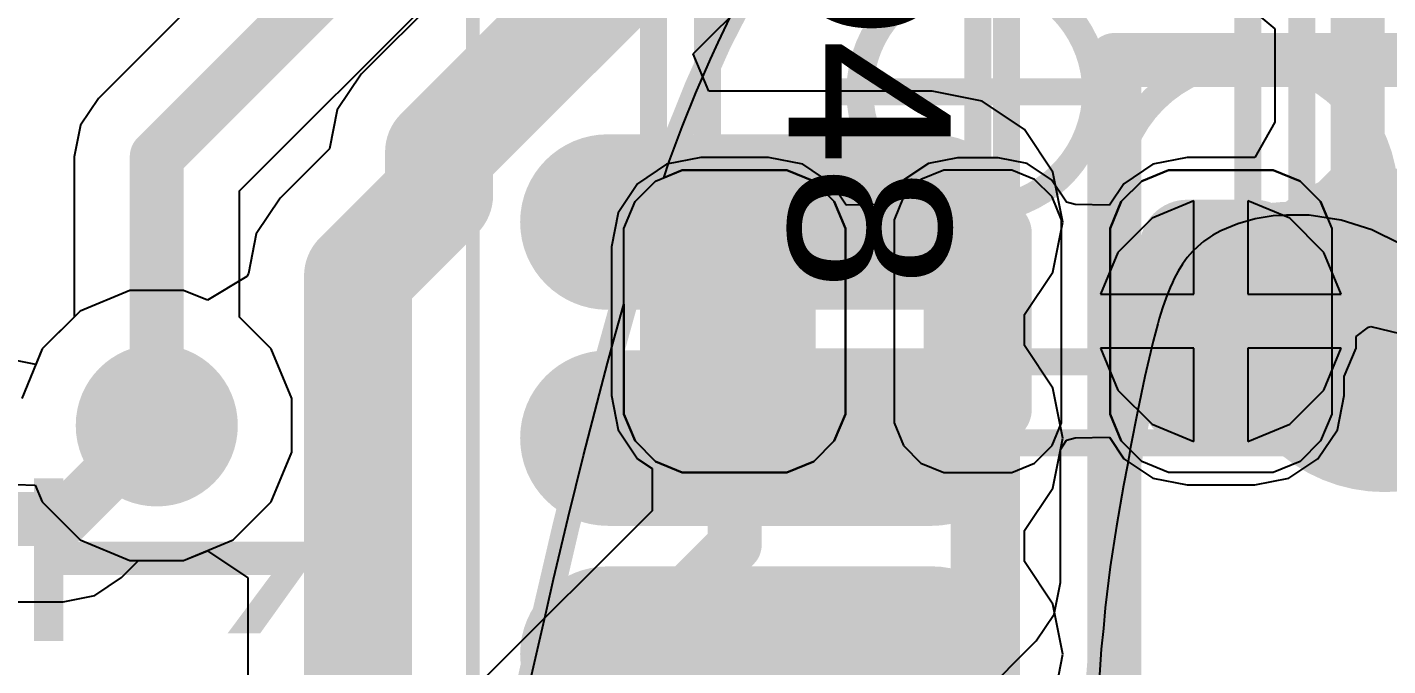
# Model space of a CAD drawing. Header units: inches. Extents: x -52 to 109, y 0 to 35.
# Drawn here: x 58.98 to 64.01, y 14.56 to 16.92 of the extents above; entities that cross this region are included whole.
import ezdxf

# ---------------------------------------------------------------- set-up
doc = ezdxf.new("R2010")
doc.units = ezdxf.units.IN
for name, color, linetype in [('Bottom 3D Body', 216, 'Continuous'), ('Bottom Courtyard', 56, 'Continuous'), ('Bottom Layer', 5, 'Continuous'), ('Bottom Overlay', 54, 'Continuous'), ('Bottom Paste', 16, 'Continuous'), ('Bottom Solder', 6, 'Continuous'), ('Mechanical 1', 6, 'Continuous'), ('Mechanical 4', 56, 'Continuous'), ('Top Component Outline', 56, 'Continuous'), ('Top Courtyard', 56, 'Continuous'), ('Top Layer', 1, 'Continuous'), ('Top Overlay', 2, 'Continuous'), ('Top Paste', 8, 'Continuous'), ('Top Solder', 216, 'Continuous'), ('Via Holes', 16, 'Continuous')]:
    doc.layers.add(name, color=color, linetype=linetype)
doc.styles.add('Arial', font='', dxfattribs={"height": 0.2})
doc.styles.get('Arial').set_extended_font_data('Arial')

# ---------------------------------------------------------------- blocks, each defined once
blk = doc.blocks.new('APA_RGB_LED_2020_374')
at = {"layer": 'Top Layer'}
h = blk.add_hatch(color=1, dxfattribs=at)
edge = h.paths.add_edge_path()
edge.add_arc((-1.125, 1.025), 0.125, 90, 180)
edge.add_line((-1.25, 1.025), (-1.25, 0.775))
edge.add_arc((-1.125, 0.775), 0.125, 180, 270)
edge.add_line((-1.125, 0.65), (-0.575, 0.65))
edge.add_arc((-0.575, 0.775), 0.125, 270, 360)
edge.add_line((-0.45, 0.775), (-0.45, 1.025))
edge.add_arc((-0.575, 1.025), 0.125, 0, 90)
edge.add_line((-0.575, 1.15), (-1.125, 1.15))
h = blk.add_hatch(color=1, dxfattribs=at)
edge = h.paths.add_edge_path()
edge.add_arc((0.575, 1.025), 0.125, 90, 180)
edge.add_line((0.45, 1.025), (0.45, 0.775))
edge.add_arc((0.575, 0.775), 0.125, 180, 270)
edge.add_line((0.575, 0.65), (1.125, 0.65))
edge.add_arc((1.125, 0.775), 0.125, 270, 360)
edge.add_line((1.25, 0.775), (1.25, 1.025))
edge.add_arc((1.125, 1.025), 0.125, 0, 90)
edge.add_line((1.125, 1.15), (0.575, 1.15))
h = blk.add_hatch(color=1, dxfattribs=at)
edge = h.paths.add_edge_path()
edge.add_arc((-1.175, 0.075), 0.075, 90, 180)
edge.add_line((-1.25, 0.075), (-1.25, -0.075))
edge.add_arc((-1.175, -0.075), 0.075, 180, 270)
edge.add_line((-1.175, -0.15), (-0.525, -0.15))
edge.add_arc((-0.525, -0.075), 0.075, 270, 360)
edge.add_line((-0.45, -0.075), (-0.45, 0.075))
edge.add_arc((-0.525, 0.075), 0.075, 0, 90)
edge.add_line((-0.525, 0.15), (-1.175, 0.15))
h = blk.add_hatch(color=1, dxfattribs=at)
edge = h.paths.add_edge_path()
edge.add_arc((0.525, 0.075), 0.075, 90, 180)
edge.add_line((0.45, 0.075), (0.45, -0.075))
edge.add_arc((0.525, -0.075), 0.075, 180, 270)
edge.add_line((0.525, -0.15), (1.175, -0.15))
edge.add_arc((1.175, -0.075), 0.075, 270, 360)
edge.add_line((1.25, -0.075), (1.25, 0.075))
edge.add_arc((1.175, 0.075), 0.075, 0, 90)
edge.add_line((1.175, 0.15), (0.525, 0.15))
blk.add_hatch(color=1, dxfattribs=at).paths.add_polyline_path([(-1.25, -0.65), (-0.45, -0.65), (-0.45, -1.15), (-1.25, -1.15)])
h = blk.add_hatch(color=1, dxfattribs=at)
edge = h.paths.add_edge_path()
edge.add_arc((0.575, -0.775), 0.125, 90, 180)
edge.add_line((0.45, -0.775), (0.45, -1.025))
edge.add_arc((0.575, -1.025), 0.125, 180, 270)
edge.add_line((0.575, -1.15), (1.125, -1.15))
edge.add_arc((1.125, -1.025), 0.125, 270, 360)
edge.add_line((1.25, -1.025), (1.25, -0.775))
edge.add_arc((1.125, -0.775), 0.125, 0, 90)
edge.add_line((1.125, -0.65), (0.575, -0.65))
at = {"layer": 'Top Paste'}
h = blk.add_hatch(color=8, dxfattribs=at)
edge = h.paths.add_edge_path()
edge.add_arc((-1.125, 1.025), 0.125, 90, 180)
edge.add_line((-1.25, 1.025), (-1.25, 0.775))
edge.add_arc((-1.125, 0.775), 0.125, 180, 270)
edge.add_line((-1.125, 0.65), (-0.575, 0.65))
edge.add_arc((-0.575, 0.775), 0.125, 270, 360)
edge.add_line((-0.45, 0.775), (-0.45, 1.025))
edge.add_arc((-0.575, 1.025), 0.125, 0, 90)
edge.add_line((-0.575, 1.15), (-1.125, 1.15))
h = blk.add_hatch(color=8, dxfattribs=at)
edge = h.paths.add_edge_path()
edge.add_arc((0.575, 1.025), 0.125, 90, 180)
edge.add_line((0.45, 1.025), (0.45, 0.775))
edge.add_arc((0.575, 0.775), 0.125, 180, 270)
edge.add_line((0.575, 0.65), (1.125, 0.65))
edge.add_arc((1.125, 0.775), 0.125, 270, 360)
edge.add_line((1.25, 0.775), (1.25, 1.025))
edge.add_arc((1.125, 1.025), 0.125, 0, 90)
edge.add_line((1.125, 1.15), (0.575, 1.15))
h = blk.add_hatch(color=8, dxfattribs=at)
edge = h.paths.add_edge_path()
edge.add_arc((-1.175, 0.075), 0.075, 90, 180)
edge.add_line((-1.25, 0.075), (-1.25, -0.075))
edge.add_arc((-1.175, -0.075), 0.075, 180, 270)
edge.add_line((-1.175, -0.15), (-0.525, -0.15))
edge.add_arc((-0.525, -0.075), 0.075, 270, 360)
edge.add_line((-0.45, -0.075), (-0.45, 0.075))
edge.add_arc((-0.525, 0.075), 0.075, 0, 90)
edge.add_line((-0.525, 0.15), (-1.175, 0.15))
h = blk.add_hatch(color=8, dxfattribs=at)
edge = h.paths.add_edge_path()
edge.add_arc((0.525, 0.075), 0.075, 90, 180)
edge.add_line((0.45, 0.075), (0.45, -0.075))
edge.add_arc((0.525, -0.075), 0.075, 180, 270)
edge.add_line((0.525, -0.15), (1.175, -0.15))
edge.add_arc((1.175, -0.075), 0.075, 270, 360)
edge.add_line((1.25, -0.075), (1.25, 0.075))
edge.add_arc((1.175, 0.075), 0.075, 0, 90)
edge.add_line((1.175, 0.15), (0.525, 0.15))
blk.add_hatch(color=8, dxfattribs=at).paths.add_polyline_path([(-1.25, -0.65), (-0.45, -0.65), (-0.45, -1.15), (-1.25, -1.15)])
h = blk.add_hatch(color=8, dxfattribs=at)
edge = h.paths.add_edge_path()
edge.add_arc((0.575, -0.775), 0.125, 90, 180)
edge.add_line((0.45, -0.775), (0.45, -1.025))
edge.add_arc((0.575, -1.025), 0.125, 180, 270)
edge.add_line((0.575, -1.15), (1.125, -1.15))
edge.add_arc((1.125, -1.025), 0.125, 270, 360)
edge.add_line((1.25, -1.025), (1.25, -0.775))
edge.add_arc((1.125, -0.775), 0.125, 0, 90)
edge.add_line((1.125, -0.65), (0.575, -0.65))
at = {"layer": 'Top Solder'}
h = blk.add_hatch(color=216, dxfattribs=at)
edge = h.paths.add_edge_path()
edge.add_arc((-1.125, 1.025), 0.175, 90, 180)
edge.add_line((-1.3, 1.025), (-1.3, 0.775))
edge.add_arc((-1.125, 0.775), 0.175, 180, 270)
edge.add_line((-1.125, 0.6), (-0.575, 0.6))
edge.add_arc((-0.575, 0.775), 0.175, 270, 360)
edge.add_line((-0.4, 0.775), (-0.4, 1.025))
edge.add_arc((-0.575, 1.025), 0.175, 0, 90)
edge.add_line((-0.575, 1.2), (-1.125, 1.2))
h = blk.add_hatch(color=216, dxfattribs=at)
edge = h.paths.add_edge_path()
edge.add_arc((0.575, 1.025), 0.175, 90, 180)
edge.add_line((0.4, 1.025), (0.4, 0.775))
edge.add_arc((0.575, 0.775), 0.175, 180, 270)
edge.add_line((0.575, 0.6), (1.125, 0.6))
edge.add_arc((1.125, 0.775), 0.175, 270, 360)
edge.add_line((1.3, 0.775), (1.3, 1.025))
edge.add_arc((1.125, 1.025), 0.175, 0, 90)
edge.add_line((1.125, 1.2), (0.575, 1.2))
h = blk.add_hatch(color=216, dxfattribs=at)
edge = h.paths.add_edge_path()
edge.add_arc((-1.175, 0.075), 0.125, 90, 180)
edge.add_line((-1.3, 0.075), (-1.3, -0.075))
edge.add_arc((-1.175, -0.075), 0.125, 180, 270)
edge.add_line((-1.175, -0.2), (-0.525, -0.2))
edge.add_arc((-0.525, -0.075), 0.125, 270, 360)
edge.add_line((-0.4, -0.075), (-0.4, 0.075))
edge.add_arc((-0.525, 0.075), 0.125, 0, 90)
edge.add_line((-0.525, 0.2), (-1.175, 0.2))
h = blk.add_hatch(color=216, dxfattribs=at)
edge = h.paths.add_edge_path()
edge.add_arc((0.525, 0.075), 0.125, 90, 180)
edge.add_line((0.4, 0.075), (0.4, -0.075))
edge.add_arc((0.525, -0.075), 0.125, 180, 270)
edge.add_line((0.525, -0.2), (1.175, -0.2))
edge.add_arc((1.175, -0.075), 0.125, 270, 360)
edge.add_line((1.3, -0.075), (1.3, 0.075))
edge.add_arc((1.175, 0.075), 0.125, 0, 90)
edge.add_line((1.175, 0.2), (0.525, 0.2))
blk.add_hatch(color=216, dxfattribs=at).paths.add_polyline_path([(-1.3, -0.6), (-0.4, -0.6), (-0.4, -1.2), (-1.3, -1.2)])
h = blk.add_hatch(color=216, dxfattribs=at)
edge = h.paths.add_edge_path()
edge.add_arc((0.575, -0.775), 0.175, 90, 180)
edge.add_line((0.4, -0.775), (0.4, -1.025))
edge.add_arc((0.575, -1.025), 0.175, 180, 270)
edge.add_line((0.575, -1.2), (1.125, -1.2))
edge.add_arc((1.125, -1.025), 0.175, 270, 360)
edge.add_line((1.3, -1.025), (1.3, -0.775))
edge.add_arc((1.125, -0.775), 0.175, 0, 90)
edge.add_line((1.125, -0.6), (0.575, -0.6))
at = {"layer": 'Top Component Outline'}
for points in [[(1, 1, 0.1, 0.1, 0), (-1, 1, 0.1, 0.1, 0)], [(-1, -1, 0.1, 0.1, 0), (-1, 1, 0.1, 0.1, 0)], [(1, -1, 0.1, 0.1, 0), (1, 1, 0.1, 0.1, 0)], [(1, -1, 0.1, 0.1, 0), (-1, -1, 0.1, 0.1, 0)]]:
    blk.add_lwpolyline(points, format="xyseb", dxfattribs=at)
for points in [[(-1.025, 1, 0.05, 0.05, 1), (-0.975, 1, 0.05, 0.05, 1)], [(-1.025, 1, 0.05, 0.05, 1), (-0.975, 1, 0.05, 0.05, 1)], [(0.975, 1, 0.05, 0.05, 1), (1.025, 1, 0.05, 0.05, 1)], [(0.975, 1, 0.05, 0.05, 1), (1.025, 1, 0.05, 0.05, 1)], [(-1.025, -1, 0.05, 0.05, 1), (-0.975, -1, 0.05, 0.05, 1)], [(-1.025, -1, 0.05, 0.05, 1), (-0.975, -1, 0.05, 0.05, 1)], [(0.975, -1, 0.05, 0.05, 1), (1.025, -1, 0.05, 0.05, 1)], [(0.975, -1, 0.05, 0.05, 1), (1.025, -1, 0.05, 0.05, 1)]]:
    blk.add_lwpolyline(points, format="xyseb", close=True, dxfattribs=at)
at = {"layer": 'Top Courtyard'}
for points in [[(-1.3, -1.2, 0.1, 0.1, 0), (-1.3, 1.2, 0.1, 0.1, 0)], [(1.3, 1.2, 0.1, 0.1, 0), (-1.3, 1.2, 0.1, 0.1, 0)], [(1.3, -1.2, 0.1, 0.1, 0), (1.3, 1.2, 0.1, 0.1, 0)], [(0, -0.5, 0.1, 0.1, 0), (0, 0.5, 0.1, 0.1, 0)], [(0.5, 0, 0.1, 0.1, 0), (-0.5, 0, 0.1, 0.1, 0)], [(1.3, -1.2, 0.1, 0.1, 0), (-1.3, -1.2, 0.1, 0.1, 0)]]:
    blk.add_lwpolyline(points, format="xyseb", dxfattribs=at)
for points in [[(-1.325, 1.2, 0.05, 0.05, 1), (-1.275, 1.2, 0.05, 0.05, 1)], [(-1.325, 1.2, 0.05, 0.05, 1), (-1.275, 1.2, 0.05, 0.05, 1)], [(1.275, 1.2, 0.05, 0.05, 1), (1.325, 1.2, 0.05, 0.05, 1)], [(1.275, 1.2, 0.05, 0.05, 1), (1.325, 1.2, 0.05, 0.05, 1)], [(-0.025, 0.5, 0.05, 0.05, 1), (0.025, 0.5, 0.05, 0.05, 1)], [(-0.525, 0, 0.05, 0.05, 1), (-0.475, 0, 0.05, 0.05, 1)], [(0.475, 0, 0.05, 0.05, 1), (0.525, 0, 0.05, 0.05, 1)], [(-0.025, -0.5, 0.05, 0.05, 1), (0.025, -0.5, 0.05, 0.05, 1)], [(-1.325, -1.2, 0.05, 0.05, 1), (-1.275, -1.2, 0.05, 0.05, 1)], [(-1.325, -1.2, 0.05, 0.05, 1), (-1.275, -1.2, 0.05, 0.05, 1)], [(1.275, -1.2, 0.05, 0.05, 1), (1.325, -1.2, 0.05, 0.05, 1)], [(1.275, -1.2, 0.05, 0.05, 1), (1.325, -1.2, 0.05, 0.05, 1)]]:
    blk.add_lwpolyline(points, format="xyseb", close=True, dxfattribs=at)
at = {"layer": 'Top Overlay'}
for p, q in [((-1.2929, 1.2689), (-1.1937, 1.31)), ((-1.1937, 1.31), (-1.14, 1.31)), ((-1.14, 1.31), (-1.14, 1.31)), ((-1.14, 1.31), (-0.56, 1.31)), ((-0.56, 1.31), (-0.5063, 1.31)), ((-0.5063, 1.31), (-0.4071, 1.2689)), ((0.4071, 1.2689), (0.5063, 1.31)), ((0.5063, 1.31), (0.56, 1.31)), ((0.56, 1.31), (0.56, 1.31)), ((0.56, 1.31), (1.14, 1.31)), ((1.14, 1.31), (1.1937, 1.31)), ((1.1937, 1.31), (1.2929, 1.2689)), ((-1.3689, 1.1929), (-1.2929, 1.2689)), ((-0.4071, 1.2689), (-0.3311, 1.1929)), ((0.3311, 1.1929), (0.4071, 1.2689)), ((1.2929, 1.2689), (1.3689, 1.1929)), ((-1.41, 1.0937), (-1.3689, 1.1929)), ((-0.3311, 1.1929), (-0.29, 1.0937)), ((0.29, 1.0937), (0.3311, 1.1929)), ((1.3689, 1.1929), (1.41, 1.0937)), ((-1.41, 1.04), (-1.41, 1.0937)), ((-0.29, 1.0937), (-0.29, 1.04)), ((0.29, 1.04), (0.29, 1.0937)), ((1.41, 1.0937), (1.41, 1.04)), ((-1.41, 0.76), (-1.41, 1.04)), ((-0.29, 1.04), (-0.29, 1.04)), ((-0.29, 1.04), (-0.29, 0.76)), ((0.29, 0.76), (0.29, 1.04)), ((1.41, 1.04), (1.41, 1.04)), ((1.41, 1.04), (1.41, 0.76)), ((-1.41, 0.76), (-1.41, 0.76)), ((-1.41, 0.7063), (-1.41, 0.76)), ((-0.29, 0.76), (-0.29, 0.7063)), ((0.29, 0.76), (0.29, 0.76)), ((0.29, 0.7063), (0.29, 0.76)), ((1.41, 0.76), (1.41, 0.7063)), ((-1.3689, 0.6071), (-1.41, 0.7063)), ((-0.29, 0.7063), (-0.3311, 0.6071)), ((0.3311, 0.6071), (0.29, 0.7063)), ((1.41, 0.7063), (1.3689, 0.6071)), ((-1.2929, 0.5311), (-1.3689, 0.6071)), ((-0.3311, 0.6071), (-0.4071, 0.5311)), ((0.4071, 0.5311), (0.3311, 0.6071)), ((1.3689, 0.6071), (1.2929, 0.5311)), ((-1.1937, 0.49), (-1.2929, 0.5311)), ((-0.4071, 0.5311), (-0.5063, 0.49)), ((0.5063, 0.49), (0.4071, 0.5311)), ((1.2929, 0.5311), (1.1937, 0.49)), ((-1.14, 0.49), (-1.1937, 0.49)), ((-0.56, 0.49), (-1.14, 0.49)), ((-0.5063, 0.49), (-0.56, 0.49)), ((-0.56, 0.49), (-0.56, 0.49)), ((0.56, 0.49), (0.5063, 0.49)), ((1.14, 0.49), (0.56, 0.49)), ((1.1937, 0.49), (1.14, 0.49)), ((1.14, 0.49), (1.14, 0.49)), ((-1.2258, 0.31), (-1.3103, 0.275)), ((-1.18, 0.31), (-1.2258, 0.31)), ((-0.52, 0.31), (-1.18, 0.31)), ((-0.4742, 0.31), (-0.52, 0.31)), ((-0.52, 0.31), (-0.52, 0.31)), ((-0.3897, 0.275), (-0.4742, 0.31)), ((0.4743, 0.31), (0.3897, 0.275)), ((0.52, 0.31), (0.4743, 0.31)), ((1.18, 0.31), (0.52, 0.31)), ((1.2258, 0.31), (1.18, 0.31)), ((1.18, 0.31), (1.18, 0.31)), ((1.3103, 0.275), (1.2258, 0.31)), ((-1.3103, 0.275), (-1.375, 0.2103)), ((-0.325, 0.2103), (-0.3897, 0.275)), ((0.3897, 0.275), (0.325, 0.2103)), ((1.375, 0.2103), (1.3103, 0.275)), ((-1.375, 0.2103), (-1.41, 0.1257)), ((-0.29, 0.1257), (-0.325, 0.2103)), ((0.325, 0.2103), (0.29, 0.1257)), ((1.41, 0.1257), (1.375, 0.2103)), ((-1.41, 0.1257), (-1.41, 0.08)), ((-0.29, 0.08), (-0.29, 0.1257)), ((0.29, 0.1257), (0.29, 0.08)), ((1.41, 0.08), (1.41, 0.1257)), ((-1.41, 0.08), (-1.41, -0.08)), ((-1.41, 0.08), (-1.41, 0.08)), ((-0.29, -0.08), (-0.29, 0.08)), ((0.29, 0.08), (0.29, -0.08)), ((0.29, 0.08), (0.29, 0.08)), ((1.41, -0.08), (1.41, 0.08)), ((-1.41, -0.08), (-1.41, -0.1258)), ((-0.29, -0.1258), (-0.29, -0.08)), ((-0.29, -0.08), (-0.29, -0.08)), ((0.29, -0.08), (0.29, -0.1258)), ((1.41, -0.1258), (1.41, -0.08)), ((1.41, -0.08), (1.41, -0.08)), ((-1.41, -0.1258), (-1.375, -0.2103)), ((-0.325, -0.2103), (-0.29, -0.1258)), ((0.29, -0.1258), (0.325, -0.2103)), ((1.375, -0.2103), (1.41, -0.1258)), ((-1.375, -0.2103), (-1.3103, -0.275)), ((-0.3897, -0.275), (-0.325, -0.2103)), ((0.325, -0.2103), (0.3897, -0.275)), ((1.3103, -0.275), (1.375, -0.2103)), ((-1.3103, -0.275), (-1.2258, -0.31)), ((-0.4742, -0.31), (-0.3897, -0.275)), ((0.3897, -0.275), (0.4743, -0.31)), ((1.2258, -0.31), (1.3103, -0.275)), ((-1.2258, -0.31), (-1.18, -0.31)), ((-1.18, -0.31), (-1.18, -0.31)), ((-1.18, -0.31), (-0.52, -0.31)), ((-0.52, -0.31), (-0.4742, -0.31)), ((0.4743, -0.31), (0.52, -0.31)), ((0.52, -0.31), (0.52, -0.31)), ((0.52, -0.31), (1.18, -0.31)), ((1.18, -0.31), (1.2258, -0.31)), ((-1.41, -1.31), (-1.41, -0.49)), ((-1.41, -0.49), (-0.29, -0.49)), ((-0.29, -0.49), (-0.29, -1.31)), ((0.4071, -0.5311), (0.5063, -0.49)), ((0.5063, -0.49), (0.56, -0.49)), ((0.56, -0.49), (0.56, -0.49)), ((0.56, -0.49), (1.14, -0.49)), ((1.14, -0.49), (1.1937, -0.49)), ((1.1937, -0.49), (1.2929, -0.5311)), ((0.3311, -0.6071), (0.4071, -0.5311)), ((1.2929, -0.5311), (1.3689, -0.6071)), ((0.29, -0.7063), (0.3311, -0.6071)), ((1.3689, -0.6071), (1.41, -0.7063)), ((0.29, -0.76), (0.29, -0.7063)), ((1.41, -0.7063), (1.41, -0.76)), ((0.29, -1.04), (0.29, -0.76)), ((1.41, -0.76), (1.41, -0.76)), ((1.41, -0.76), (1.41, -1.04)), ((0.29, -1.04), (0.29, -1.04)), ((0.29, -1.0937), (0.29, -1.04)), ((1.41, -1.04), (1.41, -1.0937)), ((0.3311, -1.1929), (0.29, -1.0937)), ((1.41, -1.0937), (1.3689, -1.1929)), ((0.4071, -1.2689), (0.3311, -1.1929)), ((1.3689, -1.1929), (1.2929, -1.2689)), ((0.5063, -1.31), (0.4071, -1.2689)), ((1.2929, -1.2689), (1.1937, -1.31)), ((-0.29, -1.31), (-1.41, -1.31)), ((0.56, -1.31), (0.5063, -1.31)), ((1.14, -1.31), (0.56, -1.31)), ((1.1937, -1.31), (1.14, -1.31)), ((1.14, -1.31), (1.14, -1.31))]:
    blk.add_line(p, q, dxfattribs=at)
at = {"layer": 'Top Courtyard', "style": 'Arial'}
blk.add_text('D48', height=0.6, dxfattribs=at).set_placement((-0.8, -0.7))
blk = doc.blocks.new('TQFP80P1200X1200X120_44N_B_447')
at = {"layer": 'Bottom Layer'}
h = blk.add_hatch(color=5, dxfattribs=at)
edge = h.paths.add_edge_path()
edge.add_arc((-4, -6.475), 0.275, 180, 360)
edge.add_line((-3.725, -6.475), (-3.725, -5.275))
edge.add_arc((-4, -5.275), 0.275, 0, 180)
edge.add_line((-4.275, -5.275), (-4.275, -6.475))
h = blk.add_hatch(color=5, dxfattribs=at)
edge = h.paths.add_edge_path()
edge.add_arc((-3.2, -6.475), 0.275, 180, 360)
edge.add_line((-2.925, -6.475), (-2.925, -5.275))
edge.add_arc((-3.2, -5.275), 0.275, 0, 180)
edge.add_line((-3.475, -5.275), (-3.475, -6.475))
h = blk.add_hatch(color=5, dxfattribs=at)
edge = h.paths.add_edge_path()
edge.add_arc((-2.4, -6.475), 0.275, 180, 360)
edge.add_line((-2.125, -6.475), (-2.125, -5.275))
edge.add_arc((-2.4, -5.275), 0.275, 0, 180)
edge.add_line((-2.675, -5.275), (-2.675, -6.475))
at = {"layer": 'Bottom Paste'}
h = blk.add_hatch(color=16, dxfattribs=at)
edge = h.paths.add_edge_path()
edge.add_arc((-4, -6.475), 0.275, 180, 360)
edge.add_line((-3.725, -6.475), (-3.725, -5.275))
edge.add_arc((-4, -5.275), 0.275, 0, 180)
edge.add_line((-4.275, -5.275), (-4.275, -6.475))
h = blk.add_hatch(color=16, dxfattribs=at)
edge = h.paths.add_edge_path()
edge.add_arc((-3.2, -6.475), 0.275, 180, 360)
edge.add_line((-2.925, -6.475), (-2.925, -5.275))
edge.add_arc((-3.2, -5.275), 0.275, 0, 180)
edge.add_line((-3.475, -5.275), (-3.475, -6.475))
h = blk.add_hatch(color=16, dxfattribs=at)
edge = h.paths.add_edge_path()
edge.add_arc((-2.4, -6.475), 0.275, 180, 360)
edge.add_line((-2.125, -6.475), (-2.125, -5.275))
edge.add_arc((-2.4, -5.275), 0.275, 0, 180)
edge.add_line((-2.675, -5.275), (-2.675, -6.475))
at = {"layer": 'Bottom Solder'}
h = blk.add_hatch(color=6, dxfattribs=at)
edge = h.paths.add_edge_path()
edge.add_arc((-4, -6.475), 0.325, 180, 360)
edge.add_line((-3.675, -6.475), (-3.675, -5.275))
edge.add_arc((-4, -5.275), 0.325, 0, 180)
edge.add_line((-4.325, -5.275), (-4.325, -6.475))
h = blk.add_hatch(color=6, dxfattribs=at)
edge = h.paths.add_edge_path()
edge.add_arc((-3.2, -6.475), 0.325, 180, 360)
edge.add_line((-2.875, -6.475), (-2.875, -5.275))
edge.add_arc((-3.2, -5.275), 0.325, 0, 180)
edge.add_line((-3.525, -5.275), (-3.525, -6.475))
h = blk.add_hatch(color=6, dxfattribs=at)
edge = h.paths.add_edge_path()
edge.add_arc((-2.4, -6.475), 0.325, 180, 360)
edge.add_line((-2.075, -6.475), (-2.075, -5.275))
edge.add_arc((-2.4, -5.275), 0.325, 0, 180)
edge.add_line((-2.725, -5.275), (-2.725, -6.475))
at = {"layer": 'Bottom 3D Body'}
for points in [[(-3.6, -4.1, 0.1, 0.1, 1), (-4.6, -4.1, 0.1, 0.1, 1)], [(-4.625, -4.1, 0.05, 0.05, 1), (-4.575, -4.1, 0.05, 0.05, 1)], [(-3.625, -4.1, 0.05, 0.05, 1), (-3.575, -4.1, 0.05, 0.05, 1)]]:
    blk.add_lwpolyline(points, format="xyseb", close=True, dxfattribs=at)
blk.add_lwpolyline([(5, -5, 0.1, 0.1, 0), (-5, -5, 0.1, 0.1, 0)], format="xyseb", dxfattribs=at)
at = {"layer": 'Bottom Courtyard'}
blk.add_lwpolyline([(6.975, -6.975, 0.05, 0.05, 0), (-6.975, -6.975, 0.05, 0.05, 0)], format="xyseb", dxfattribs=at)
at = {"layer": 'Bottom Overlay'}
for points in [[(-4.6, -4.6, 0.2, 0.2, 0), (-4.6, 4.6, 0.2, 0.2, 0)], [(4.6, -4.6, 0.2, 0.2, 0), (-4.6, -4.6, 0.2, 0.2, 0)]]:
    blk.add_lwpolyline(points, format="xyseb", dxfattribs=at)
for points in [[(-3.3, -3.6, 0.6, 0.6, 1), (-3.9, -3.6, 0.6, 0.6, 1)], [(-4.05, -3.6, 0.3, 0.3, 1), (-3.75, -3.6, 0.3, 0.3, 1)], [(-3.45, -3.6, 0.3, 0.3, 1), (-3.15, -3.6, 0.3, 0.3, 1)], [(-4.65, -4.6, 0.1, 0.1, 1), (-4.55, -4.6, 0.1, 0.1, 1)], [(-4.65, -4.6, 0.1, 0.1, 1), (-4.55, -4.6, 0.1, 0.1, 1)]]:
    blk.add_lwpolyline(points, format="xyseb", close=True, dxfattribs=at)

msp = doc.modelspace()

# ---------------------------------------------------------------- hatches: boundary and pattern name
at = {"layer": 'Bottom Layer'}
h = msp.add_hatch(color=5, dxfattribs=at)
edge = h.paths.add_edge_path()
edge.add_arc((63.3941, 15.8327), 0.3, 0, 360)
h = msp.add_hatch(color=5, dxfattribs=at)
edge = h.paths.add_edge_path()
edge.add_arc((59.455, 15.4468), 0.3, 0, 360)
at = {"layer": 'Top Layer'}
h = msp.add_hatch(color=1, dxfattribs=at)
edge = h.paths.add_edge_path()
edge.add_arc((63.3941, 15.8327), 0.3, 0, 360)
h = msp.add_hatch(color=1, dxfattribs=at)
edge = h.paths.add_edge_path()
edge.add_arc((59.455, 15.4468), 0.3, 0, 360)
at = {"layer": 'Via Holes'}
h = msp.add_hatch(color=7, dxfattribs=at)
edge = h.paths.add_edge_path()
edge.add_arc((63.3941, 15.8327), 0.15, 0, 360)
h = msp.add_hatch(color=7, dxfattribs=at)
edge = h.paths.add_edge_path()
edge.add_arc((59.455, 15.4468), 0.15, 0, 360)

# ---------------------------------------------------------------- linework, layer by layer
at = {"layer": 'Bottom Layer'}
for p, q in [((63.0527, 19.5884), (60.2116, 16.7473)), ((61.4407, 16.8229), (62.9771, 18.3593)), ((61.4981, 16.6843), (61.4407, 16.8229)), ((60.2116, 16.7473), (60.1232, 16.615)), ((62.325, 16.6843), (61.4981, 16.6843)), ((62.5103, 16.6474), (62.325, 16.6843)), ((62.6675, 16.5425), (62.5103, 16.6474)), ((60.1232, 16.615), (60.0946, 16.4714)), ((62.7724, 16.3853), (62.6675, 16.5425)), ((60.0946, 16.4714), (59.9116, 16.2884)), ((62.8093, 16.2), (62.7724, 16.3853)), ((59.9116, 16.2884), (59.8232, 16.1561)), ((63.2941, 16.2784), (63.1392, 16.2142)), ((63.2941, 15.9327), (63.2941, 16.2784)), ((63.649, 16.2142), (63.4941, 16.2784)), ((63.4941, 16.2784), (63.4941, 15.9327)), ((62.7724, 16.0147), (62.8093, 16.2)), ((63.1392, 16.2142), (63.0126, 16.0876)), ((63.7756, 16.0876), (63.649, 16.2142)), ((59.8232, 16.1561), (59.7941, 16.0098)), ((63.0126, 16.0876), (62.9484, 15.9327)), ((63.8397, 15.9327), (63.7756, 16.0876)), ((59.7889, 15.998), (59.6422, 15.9104)), ((59.7941, 16.0098), (59.7889, 15.998)), ((62.6675, 15.8575), (62.7724, 16.0147)), ((59.3555, 15.9468), (59.1718, 15.8706)), ((59.5544, 15.9468), (59.3555, 15.9468)), ((59.6422, 15.9104), (59.5544, 15.9468)), ((62.9484, 15.9327), (63.2941, 15.9327)), ((63.4941, 15.9327), (63.8397, 15.9327)), ((59.1718, 15.8706), (59.0311, 15.73)), ((62.6675, 15.7425), (62.6675, 15.8575)), ((59.0311, 15.73), (58.955, 15.5462)), ((62.7724, 15.5853), (62.6675, 15.7425)), ((63.2941, 15.7327), (62.9484, 15.7327)), ((62.9484, 15.7327), (63.0126, 15.5778)), ((63.2941, 15.3871), (63.2941, 15.7327)), ((63.8397, 15.7327), (63.4941, 15.7327)), ((63.4941, 15.7327), (63.4941, 15.3871)), ((63.7756, 15.5778), (63.8397, 15.7327)), ((62.8093, 15.4), (62.7724, 15.5853)), ((63.0126, 15.5778), (63.1392, 15.4512)), ((63.649, 15.4512), (63.7756, 15.5778)), ((63.1392, 15.4512), (63.2941, 15.3871)), ((63.4941, 15.3871), (63.649, 15.4512)), ((62.7724, 15.2147), (62.8093, 15.4)), ((62.6675, 15.0575), (62.7724, 15.2147)), ((62.6675, 14.9425), (62.6675, 15.0575)), ((59.5544, 14.9468), (59.6422, 14.9831)), ((59.6422, 14.9831), (59.7922, 14.8829)), ((59.3245, 14.8837), (59.3876, 14.9468)), ((59.3876, 14.9468), (59.5544, 14.9468)), ((62.7724, 14.7853), (62.6675, 14.9425)), ((59.2253, 14.8174), (59.3245, 14.8837)), ((59.7922, 14.8829), (59.7922, 13.8551)), ((59.1082, 14.7941), (59.2253, 14.8174)), ((57.1544, 14.7941), (59.1082, 14.7941)), ((59.1082, 14.7941), (59.1082, 14.7941)), ((62.8093, 14.6), (62.7724, 14.7853)), ((62.7724, 14.4147), (62.8093, 14.6))]:
    msp.add_line(p, q, dxfattribs=at)
for points in [[(60.5, 16.4589, 0.4, 0.4, 0), (63.3411, 19.3, 0.4, 0.4, 0)], [(60.5, 16.3, 0.4, 0.4, 0), (60.5, 16.4589, 0.4, 0.4, 0)], [(60.2, 16, 0.4, 0.4, 0), (60.5, 16.3, 0.4, 0.4, 0)], [(60.2, 13.2, 0.4, 0.4, 0), (60.2, 16, 0.4, 0.4, 0)], [(59.1082, 15.1, 0.2, 0.2, 0), (59.455, 15.4468, 0.2, 0.2, 0)], [(51.15, 15.1, 0.2, 0.2, 0), (59.1082, 15.1, 0.2, 0.2, 0)]]:
    msp.add_lwpolyline(points, format="xyseb", dxfattribs=at)
for points in [[(60.4, 16.4589, 0.2, 0.2, 1), (60.6, 16.4589, 0.2, 0.2, 1)], [(60.4, 16.4589, 0.2, 0.2, 1), (60.6, 16.4589, 0.2, 0.2, 1)], [(60.4, 16.3, 0.2, 0.2, 1), (60.6, 16.3, 0.2, 0.2, 1)], [(60.4, 16.3, 0.2, 0.2, 1), (60.6, 16.3, 0.2, 0.2, 1)], [(60.1, 16, 0.2, 0.2, 1), (60.3, 16, 0.2, 0.2, 1)], [(60.1, 16, 0.2, 0.2, 1), (60.3, 16, 0.2, 0.2, 1)], [(59.405, 15.4468, 0.1, 0.1, 1), (59.505, 15.4468, 0.1, 0.1, 1)], [(59.0582, 15.1, 0.1, 0.1, 1), (59.1582, 15.1, 0.1, 0.1, 1)], [(59.0582, 15.1, 0.1, 0.1, 1), (59.1582, 15.1, 0.1, 0.1, 1)]]:
    msp.add_lwpolyline(points, format="xyseb", close=True, dxfattribs=at)
at = {"layer": 'Mechanical 1'}
for points in [[(62.0908, 16.8498, 0.1, 0.1, -0.303347), (62.4941, 17.1192, 0.1, 0.1, 0)], [(62.8027, 16.9914, 0.1, 0.1, -0.198913), (62.9306, 16.6827, 0.1, 0.1, 0)], [(62.1854, 16.3741, 0.1, 0.1, -0.303346), (62.0908, 16.8498, 0.1, 0.1, 0)], [(62.9306, 16.6827, 0.1, 0.1, -0.303347), (62.6611, 16.2795, 0.1, 0.1, 0)], [(62.6611, 16.2795, 0.1, 0.1, -0.303346), (62.1854, 16.3741, 0.1, 0.1, 0)]]:
    msp.add_lwpolyline(points, format="xyseb", dxfattribs=at)
for points in [[(62.0658, 16.8498, 0.05, 0.05, 1), (62.1158, 16.8498, 0.05, 0.05, 1)], [(62.0658, 16.8498, 0.05, 0.05, 1), (62.1158, 16.8498, 0.05, 0.05, 1)], [(62.9056, 16.6827, 0.05, 0.05, 1), (62.9556, 16.6827, 0.05, 0.05, 1)], [(62.9056, 16.6827, 0.05, 0.05, 1), (62.9556, 16.6827, 0.05, 0.05, 1)], [(62.1604, 16.3741, 0.05, 0.05, 1), (62.2104, 16.3741, 0.05, 0.05, 1)], [(62.1604, 16.3741, 0.05, 0.05, 1), (62.2104, 16.3741, 0.05, 0.05, 1)], [(62.6361, 16.2795, 0.05, 0.05, 1), (62.6861, 16.2795, 0.05, 0.05, 1)], [(62.6361, 16.2795, 0.05, 0.05, 1), (62.6861, 16.2795, 0.05, 0.05, 1)]]:
    msp.add_lwpolyline(points, format="xyseb", close=True, dxfattribs=at)
at = {"layer": 'Mechanical 4'}
for points in [[(61.5324, 16.8652, 0.1, 0.1, -0.074778), (61.9902, 17.5567, 0.1, 0.1, 0)], [(61.3294, 16.36, 0.1, 0.1, -0.027815), (61.5324, 16.8652, 0.1, 0.1, 0)], [(61.1227, 15.6767, 0.1, 0.1, -0.017065), (61.3294, 16.36, 0.1, 0.1, 0)], [(63.3645, 16.1511, 0.1, 0.1, -0.120697), (63.6215, 16.2243, 0.1, 0.1, 0)], [(63.6215, 16.2243, 0.1, 0.1, -0.012893), (63.6612, 16.2253, 0.1, 0.1, 0)], [(63.6612, 16.2253, 0.1, 0.1, -0.149495), (64.1092, 16.085, 0.1, 0.1, 0)], [(63.2796, 16.0799, 0.1, 0.1, -0.076061), (63.3645, 16.1511, 0.1, 0.1, 0)], [(63.2145, 15.9765, 0.1, 0.1, -0.071296), (63.2796, 16.0799, 0.1, 0.1, 0)], [(63.1602, 15.8236, 0.1, 0.1, -0.039431), (63.2145, 15.9765, 0.1, 0.1, 0)], [(63.0482, 15.3, 0.1, 0.1, -0.020318), (63.1602, 15.8236, 0.1, 0.1, 0)], [(60.897, 14.7612, 0.1, 0.1, -0.00955), (61.1227, 15.6767, 0.1, 0.1, 0)], [(62.959, 14.6952, 0.1, 0.1, -0.025791), (63.0482, 15.3, 0.1, 0.1, 0)], [(60.4798, 12.6963, 0.1, 0.1, -0.013464), (60.897, 14.7612, 0.1, 0.1, 0)], [(62.9428, 14.0799, 0.1, 0.1, -0.037784), (62.959, 14.6953, 0.1, 0.1, 0)]]:
    msp.add_lwpolyline(points, format="xyseb", dxfattribs=at)
for points in [[(61.5074, 16.8652, 0.05, 0.05, 1), (61.5574, 16.8652, 0.05, 0.05, 1)], [(61.5074, 16.8652, 0.05, 0.05, 1), (61.5574, 16.8652, 0.05, 0.05, 1)], [(61.3044, 16.36, 0.05, 0.05, 1), (61.3544, 16.36, 0.05, 0.05, 1)], [(61.3044, 16.36, 0.05, 0.05, 1), (61.3544, 16.36, 0.05, 0.05, 1)], [(63.5965, 16.2243, 0.05, 0.05, 1), (63.6465, 16.2243, 0.05, 0.05, 1)], [(63.5965, 16.2243, 0.05, 0.05, 1), (63.6465, 16.2243, 0.05, 0.05, 1)], [(63.6362, 16.2253, 0.05, 0.05, 1), (63.6862, 16.2253, 0.05, 0.05, 1)], [(63.6362, 16.2253, 0.05, 0.05, 1), (63.6862, 16.2253, 0.05, 0.05, 1)], [(63.3395, 16.1511, 0.05, 0.05, 1), (63.3895, 16.1511, 0.05, 0.05, 1)], [(63.3395, 16.1511, 0.05, 0.05, 1), (63.3895, 16.1511, 0.05, 0.05, 1)], [(63.2546, 16.0799, 0.05, 0.05, 1), (63.3046, 16.0799, 0.05, 0.05, 1)], [(63.2546, 16.0799, 0.05, 0.05, 1), (63.3046, 16.0799, 0.05, 0.05, 1)], [(63.1895, 15.9765, 0.05, 0.05, 1), (63.2395, 15.9765, 0.05, 0.05, 1)], [(63.1895, 15.9765, 0.05, 0.05, 1), (63.2395, 15.9765, 0.05, 0.05, 1)], [(63.1352, 15.8236, 0.05, 0.05, 1), (63.1852, 15.8236, 0.05, 0.05, 1)], [(63.1352, 15.8236, 0.05, 0.05, 1), (63.1852, 15.8236, 0.05, 0.05, 1)], [(61.0977, 15.6767, 0.05, 0.05, 1), (61.1477, 15.6767, 0.05, 0.05, 1)], [(61.0977, 15.6767, 0.05, 0.05, 1), (61.1477, 15.6767, 0.05, 0.05, 1)], [(63.0232, 15.3, 0.05, 0.05, 1), (63.0732, 15.3, 0.05, 0.05, 1)], [(63.0232, 15.3, 0.05, 0.05, 1), (63.0732, 15.3, 0.05, 0.05, 1)], [(60.872, 14.7612, 0.05, 0.05, 1), (60.922, 14.7612, 0.05, 0.05, 1)], [(60.872, 14.7612, 0.05, 0.05, 1), (60.922, 14.7612, 0.05, 0.05, 1)], [(62.934, 14.6952, 0.05, 0.05, 1), (62.984, 14.6952, 0.05, 0.05, 1)], [(62.934, 14.6953, 0.05, 0.05, 1), (62.984, 14.6953, 0.05, 0.05, 1)]]:
    msp.add_lwpolyline(points, format="xyseb", close=True, dxfattribs=at)
at = {"layer": 'Top Layer'}
for p, q in [((60.2536, 17.673), (59.2387, 16.658)), ((59.7609, 16.315), (61.0055, 17.5597)), ((63.5191, 16.9773), (63.5941, 16.9158)), ((63.5941, 16.9158), (63.5941, 16.5703)), ((59.2387, 16.658), (59.1724, 16.5588)), ((63.5941, 16.5703), (63.5191, 16.4391)), ((59.1724, 16.5588), (59.1491, 16.4417)), ((59.1491, 16.4417), (59.1491, 16.4417)), ((59.1491, 16.4417), (59.1491, 15.848)), ((61.4691, 16.4391), (61.3423, 16.4139)), ((61.7191, 16.4391), (61.4691, 16.4391)), ((61.8459, 16.4139), (61.7191, 16.4391)), ((62.4191, 16.4381), (62.3118, 16.4168)), ((62.5691, 16.4381), (62.4191, 16.4381)), ((62.6764, 16.4168), (62.5691, 16.4381)), ((63.2691, 16.4391), (63.1423, 16.4139)), ((63.5191, 16.4391), (63.2691, 16.4391)), ((61.3423, 16.4139), (61.2348, 16.342)), ((61.9534, 16.342), (61.8459, 16.4139)), ((62.3118, 16.4168), (62.2208, 16.356)), ((62.7674, 16.356), (62.6764, 16.4168)), ((63.1423, 16.4139), (63.0348, 16.342)), ((61.2348, 16.342), (61.1629, 16.2345)), ((62.0066, 16.2624), (61.9534, 16.342)), ((62.2208, 16.356), (62.1658, 16.2736)), ((62.8224, 16.2736), (62.7674, 16.356)), ((63.0348, 16.342), (62.9816, 16.2624)), ((59.7609, 15.848), (59.7609, 16.315)), ((62.1658, 16.2736), (62.1333, 16.2646)), ((62.8549, 16.2646), (62.8224, 16.2736)), ((61.1629, 16.2345), (61.1377, 16.1077)), ((62.1333, 16.2646), (62.0066, 16.2624)), ((62.9816, 16.2624), (62.8549, 16.2646)), ((61.1377, 16.1077), (61.1377, 15.5577)), ((59.1491, 15.848), (59.0311, 15.73)), ((59.8789, 15.73), (59.7609, 15.848)), ((63.8941, 15.7764), (63.9401, 15.8105)), ((63.8941, 15.7333), (63.8941, 15.7764)), ((63.9401, 15.8105), (63.9491, 15.8132)), ((63.9491, 15.8132), (64.1345, 15.7689)), ((59.0311, 15.73), (59.0075, 15.673)), ((59.955, 15.5462), (59.8789, 15.73)), ((63.8505, 15.6279), (63.8941, 15.7333)), ((59.0075, 15.673), (58.8575, 15.7028)), ((63.8505, 15.5577), (63.8505, 15.6279)), ((59.955, 15.3473), (59.955, 15.5462)), ((61.1377, 15.5577), (61.1629, 15.4309)), ((63.8252, 15.4309), (63.8505, 15.5577)), ((61.1629, 15.4309), (61.2348, 15.3234)), ((63.7534, 15.3234), (63.8252, 15.4309)), ((62.8, 15.3583), (62.8224, 15.3918)), ((62.8224, 15.3918), (62.8549, 15.4009)), ((62.8549, 15.4009), (62.9816, 15.403)), ((62.9816, 15.403), (63.0348, 15.3234)), ((59.8789, 15.1635), (59.955, 15.3473)), ((61.2348, 15.3234), (61.2882, 15.2877)), ((62.8, 14.8651), (62.8, 15.3583)), ((63.0348, 15.3234), (63.1423, 15.2516)), ((63.6459, 15.2516), (63.7534, 15.3234)), ((61.2882, 15.2877), (61.2882, 15.1311)), ((58.8634, 15.2308), (59.0053, 15.2258)), ((59.0053, 15.2258), (59.0311, 15.1635)), ((63.1423, 15.2516), (63.2691, 15.2264)), ((63.2691, 15.2264), (63.5191, 15.2264)), ((63.5191, 15.2264), (63.6459, 15.2516)), ((59.0311, 15.1635), (59.1718, 15.0229)), ((59.7382, 15.0229), (59.8789, 15.1635)), ((61.2882, 15.1311), (60.6736, 14.5164)), ((59.1718, 15.0229), (59.3555, 14.9468)), ((59.5544, 14.9468), (59.7382, 15.0229)), ((59.3555, 14.9468), (59.5544, 14.9468)), ((62.7767, 14.7481), (62.8, 14.8651)), ((62.7104, 14.6489), (62.7767, 14.7481)), ((62.3363, 14.2747), (62.7104, 14.6488)), ((62.7104, 14.6488), (62.7104, 14.6489))]:
    msp.add_line(p, q, dxfattribs=at)
for points in [[(59.455, 16.4417, 0.2, 0.2, 0), (61.6447, 18.6314, 0.2, 0.2, 0)], [(63.9, 16.3499, 0.2, 0.2, 0), (63.9, 17.3719, 0.2, 0.2, 0)], [(59.455, 15.4468, 0.2, 0.2, 0), (59.455, 16.4417, 0.2, 0.2, 0)], [(63.6674, 16.1173, 0.2, 0.2, 0), (63.9, 16.3499, 0.2, 0.2, 0)], [(63.3941, 15.9692, 0.2, 0.2, 0), (63.5422, 16.1173, 0.2, 0.2, 0)], [(63.5422, 16.1173, 0.2, 0.2, 0), (63.6674, 16.1173, 0.2, 0.2, 0)], [(63.3941, 15.8327, 0.2, 0.2, 0), (63.3941, 15.9692, 0.2, 0.2, 0)], [(61.5941, 15.0044, 0.2, 0.2, 0), (61.5941, 15.8327, 0.2, 0.2, 0)], [(62.4941, 14.8651, 0.2, 0.2, 0), (62.4941, 15.8327, 0.2, 0.2, 0)], [(60.8899, 14.3001, 0.2, 0.2, 0), (61.5941, 15.0044, 0.2, 0.2, 0)], [(61.7952, 14.1663, 0.2, 0.2, 0), (62.4941, 14.8651, 0.2, 0.2, 0)]]:
    msp.add_lwpolyline(points, format="xyseb", dxfattribs=at)
for points in [[(59.405, 16.4417, 0.1, 0.1, 1), (59.505, 16.4417, 0.1, 0.1, 1)], [(59.405, 16.4417, 0.1, 0.1, 1), (59.505, 16.4417, 0.1, 0.1, 1)], [(63.85, 16.3499, 0.1, 0.1, 1), (63.95, 16.3499, 0.1, 0.1, 1)], [(63.85, 16.3499, 0.1, 0.1, 1), (63.95, 16.3499, 0.1, 0.1, 1)], [(63.4922, 16.1173, 0.1, 0.1, 1), (63.5922, 16.1173, 0.1, 0.1, 1)], [(63.4922, 16.1173, 0.1, 0.1, 1), (63.5922, 16.1173, 0.1, 0.1, 1)], [(63.6174, 16.1173, 0.1, 0.1, 1), (63.7174, 16.1173, 0.1, 0.1, 1)], [(63.6174, 16.1173, 0.1, 0.1, 1), (63.7174, 16.1173, 0.1, 0.1, 1)], [(63.3441, 15.9692, 0.1, 0.1, 1), (63.4441, 15.9692, 0.1, 0.1, 1)], [(63.3441, 15.9692, 0.1, 0.1, 1), (63.4441, 15.9692, 0.1, 0.1, 1)], [(61.5441, 15.8327, 0.1, 0.1, 1), (61.6441, 15.8327, 0.1, 0.1, 1)], [(62.4441, 15.8327, 0.1, 0.1, 1), (62.5441, 15.8327, 0.1, 0.1, 1)], [(63.3441, 15.8327, 0.1, 0.1, 1), (63.4441, 15.8327, 0.1, 0.1, 1)], [(59.405, 15.4468, 0.1, 0.1, 1), (59.505, 15.4468, 0.1, 0.1, 1)], [(61.5441, 15.0044, 0.1, 0.1, 1), (61.6441, 15.0044, 0.1, 0.1, 1)], [(61.5441, 15.0044, 0.1, 0.1, 1), (61.6441, 15.0044, 0.1, 0.1, 1)], [(62.4441, 14.8651, 0.1, 0.1, 1), (62.5441, 14.8651, 0.1, 0.1, 1)], [(62.4441, 14.8651, 0.1, 0.1, 1), (62.5441, 14.8651, 0.1, 0.1, 1)]]:
    msp.add_lwpolyline(points, format="xyseb", close=True, dxfattribs=at)
at = {"layer": 'Top Overlay'}
for p, q in [((61.533, 16.8649), (61.5769, 16.9592)), ((61.5042, 16.8033), (61.533, 16.8649)), ((61.4499, 16.6786), (61.5042, 16.8033)), ((61.3992, 16.5524), (61.4499, 16.6786)), ((61.3519, 16.4248), (61.3992, 16.5524)), ((61.3314, 16.3641), (61.3519, 16.4248)), ((61.4004, 16.3927), (61.3314, 16.3641)), ((61.7878, 16.3927), (61.4004, 16.3927)), ((61.887, 16.3516), (61.7878, 16.3927)), ((62.3683, 16.3927), (62.2838, 16.3577)), ((62.6198, 16.3927), (62.3683, 16.3927)), ((62.7044, 16.3577), (62.6198, 16.3927)), ((63.2004, 16.3927), (63.1011, 16.3516)), ((63.5878, 16.3927), (63.2004, 16.3927)), ((63.687, 16.3516), (63.5878, 16.3927)), ((61.963, 16.2757), (61.887, 16.3516)), ((62.2838, 16.3577), (62.2191, 16.293)), ((62.7691, 16.293), (62.7044, 16.3577)), ((63.1011, 16.3516), (63.0252, 16.2757)), ((63.763, 16.2757), (63.687, 16.3516)), ((62.0041, 16.1764), (61.963, 16.2757)), ((62.2191, 16.293), (62.1841, 16.2085)), ((62.8041, 16.2085), (62.7691, 16.293)), ((63.0252, 16.2757), (62.9841, 16.1764)), ((63.7884, 16.2143), (63.763, 16.2757)), ((63.5877, 16.2231), (63.521, 16.2125)), ((63.6215, 16.2243), (63.5877, 16.2231)), ((63.6264, 16.2246), (63.6215, 16.2243)), ((63.6364, 16.225), (63.6264, 16.2246)), ((63.6463, 16.2252), (63.6364, 16.225)), ((63.6563, 16.2253), (63.6463, 16.2252)), ((63.6612, 16.2253), (63.6563, 16.2253)), ((63.7209, 16.2249), (63.6612, 16.2253)), ((63.8387, 16.2065), (63.7209, 16.2249)), ((62.0041, 16.1227), (62.0041, 16.1764)), ((62.1841, 16.2085), (62.1841, 16.1627)), ((62.8041, 16.1627), (62.8041, 16.2085)), ((62.9841, 16.1764), (62.9841, 16.1227)), ((63.3938, 16.1678), (63.3645, 16.1511)), ((63.4561, 16.194), (63.3938, 16.1678)), ((63.521, 16.2125), (63.4561, 16.194)), ((63.8387, 16.2065), (63.7884, 16.2143)), ((63.9526, 16.1708), (63.8387, 16.2065)), ((63.9526, 16.1708), (63.8387, 16.2065)), ((64.0599, 16.1187), (63.9526, 16.1708)), ((64.0528, 16.1222), (63.9526, 16.1708)), ((62.0041, 15.5427), (62.0041, 16.1227)), ((62.1841, 16.1627), (62.1841, 15.5027)), ((62.8041, 15.5027), (62.8041, 16.1627)), ((62.9841, 16.1227), (62.9841, 15.5427)), ((63.33, 16.1277), (63.3087, 16.1098)), ((63.3526, 16.1439), (63.33, 16.1277)), ((63.3645, 16.1511), (63.3526, 16.1439)), ((63.3645, 16.1511), (63.3645, 16.1511)), ((63.2696, 16.0682), (63.2515, 16.0435)), ((63.2796, 16.0799), (63.2696, 16.0682)), ((63.2888, 16.0904), (63.2796, 16.0799)), ((63.3087, 16.1098), (63.2888, 16.0904)), ((63.2352, 16.0176), (63.2207, 15.9905)), ((63.2515, 16.0435), (63.2352, 16.0176)), ((63.2145, 15.9765), (63.2062, 15.958)), ((63.2207, 15.9905), (63.2145, 15.9765)), ((63.1911, 15.9202), (63.1775, 15.882)), ((63.2062, 15.958), (63.1911, 15.9202)), ((61.1465, 15.7637), (61.1841, 15.8962)), ((61.1841, 15.8962), (61.1841, 15.5427)), ((63.1775, 15.882), (63.1655, 15.8432)), ((63.1602, 15.8235), (63.1436, 15.7587)), ((63.1655, 15.8432), (63.1602, 15.8235)), ((61.1236, 15.6775), (61.1465, 15.7637)), ((63.1436, 15.7587), (63.1129, 15.6284)), ((61.0932, 15.5636), (61.1236, 15.6775)), ((63.1129, 15.6284), (63.0849, 15.4974)), ((61.0346, 15.3353), (61.0932, 15.5636)), ((61.1841, 15.5427), (61.1841, 15.489)), ((62.0041, 15.489), (62.0041, 15.5427)), ((62.9841, 15.5427), (62.9841, 15.489)), ((61.1841, 15.489), (61.2252, 15.3898)), ((61.963, 15.3898), (62.0041, 15.489)), ((62.1841, 15.5027), (62.1841, 15.457)), ((62.8041, 15.457), (62.8041, 15.5027)), ((62.9841, 15.489), (63.0252, 15.3898)), ((63.0849, 15.4974), (63.0596, 15.3659)), ((62.1841, 15.457), (62.2191, 15.3724)), ((62.7691, 15.3724), (62.8041, 15.457)), ((61.2252, 15.3898), (61.3011, 15.3138)), ((61.887, 15.3138), (61.963, 15.3898)), ((62.2191, 15.3724), (62.2838, 15.3077)), ((62.7044, 15.3077), (62.7691, 15.3724)), ((63.0252, 15.3898), (63.058, 15.357)), ((63.0596, 15.3659), (63.0482, 15.3)), ((60.9781, 15.1064), (61.0346, 15.3353)), ((61.3011, 15.3138), (61.4004, 15.2727)), ((61.7878, 15.2727), (61.887, 15.3138)), ((63.058, 15.357), (63.0482, 15.3)), ((61.4004, 15.2727), (61.7878, 15.2727)), ((62.2838, 15.3077), (62.3683, 15.2727)), ((62.3683, 15.2727), (62.6198, 15.2727)), ((62.6198, 15.2727), (62.7044, 15.3077)), ((63.0482, 15.3), (63.0332, 15.225)), ((63.0482, 15.3), (63.0332, 15.225)), ((63.0332, 15.225), (63.007, 15.0744)), ((63.0332, 15.225), (63.007, 15.0744)), ((60.9239, 14.8771), (60.9781, 15.1064)), ((63.007, 15.0744), (62.9847, 14.9231)), ((63.007, 15.0744), (62.9847, 14.9231)), ((62.9847, 14.9231), (62.9662, 14.7713)), ((62.9847, 14.9231), (62.9662, 14.7713)), ((60.8979, 14.7621), (60.9239, 14.8771)), ((60.8387, 14.5054), (60.8979, 14.7621)), ((62.9662, 14.7713), (62.959, 14.6952)), ((62.9662, 14.7713), (62.959, 14.6952)), ((62.959, 14.6952), (62.9512, 14.6186)), ((62.959, 14.6952), (62.9512, 14.6186)), ((62.9512, 14.6186), (62.9413, 14.4649)), ((62.9512, 14.6186), (62.9413, 14.4649))]:
    msp.add_line(p, q, dxfattribs=at)

# ---------------------------------------------------------------- block references
at = {"rotation": 270}
for name, p in [('TQFP80P1200X1200X120_44N_B_447', (67.6, 12.2)), ('APA_RGB_LED_2020_374', (62.4941, 16.6827))]:
    msp.add_blockref(name, p, dxfattribs=at)

# ---------------------------------------------------------------- texts
at = {"layer": 'Bottom Overlay', "style": 'Arial', "text_generation_flag": 2}
msp.add_text('C1', height=1, rotation=270, dxfattribs=at).set_placement((59.0002, 13.5336))

doc.saveas('drawing.dxf')
